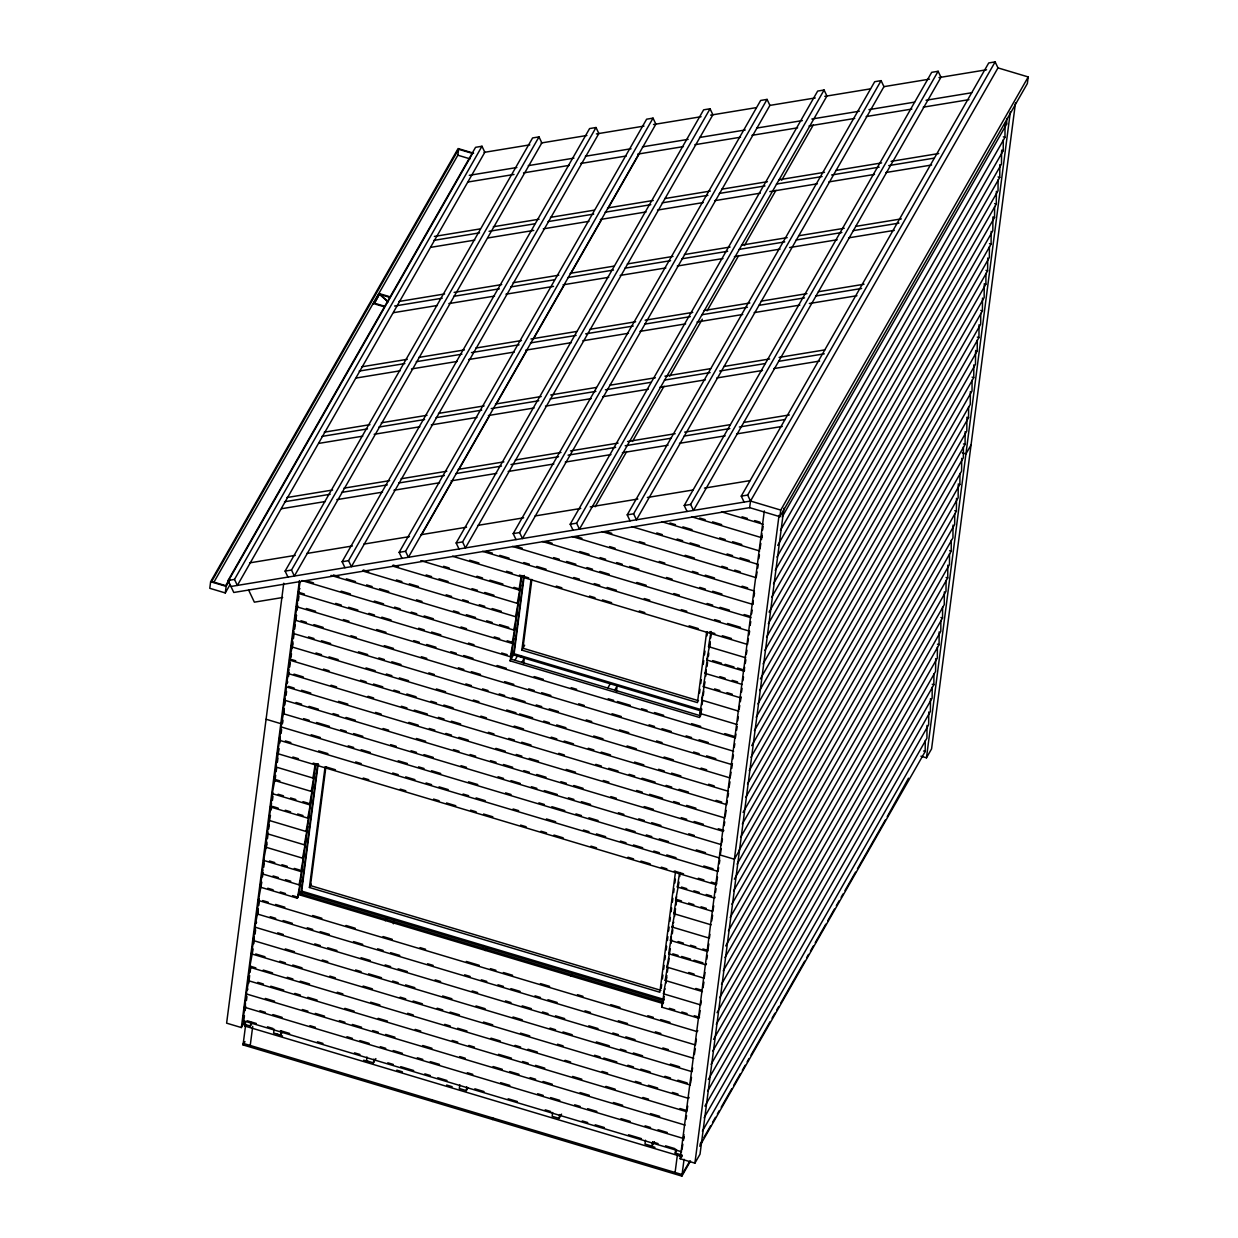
<?xml version="1.0" encoding="UTF-8"?>
<svg xmlns="http://www.w3.org/2000/svg" width="1238" height="1238" viewBox="0 0 1238 1238"><rect width="100%" height="100%" fill="white"/><g stroke="black" fill="none" stroke-linecap="round" stroke-linejoin="round"><path stroke-width="1.5" d="M699.702 1146.171L925.188 751.512L925.281 740.525M927.03 725.344L926.922 738.158L702.395 1131.145M928.763 711.989L928.655 724.803L704.128 1117.79M930.496 698.634L930.388 711.448L704.917 1106.122M932.214 687.121L932.121 698.093L707.61 1091.096M708.384 1079.428L933.854 684.753L933.947 673.766M935.696 658.585L935.588 671.398L711.076 1064.386M937.414 647.056L937.336 658.043L712.809 1051.031M713.583 1039.363L939.069 644.689L939.162 631.875M940.88 620.362L940.803 631.349L716.276 1024.337M717.05 1012.669L942.536 617.994L942.613 607.007M944.362 591.826L944.269 604.639L719.742 997.627M946.08 580.297L946.002 591.284L721.475 984.287M723.209 970.932L947.735 577.929L947.828 565.116M949.546 553.603L949.469 564.59L724.942 957.578M725.716 945.909L951.202 551.235L951.279 540.248M953.028 525.067L952.935 537.88L728.408 930.868M954.761 513.553L954.668 524.525L730.141 917.528M731.875 904.173L956.401 511.17L956.51 498.357M958.243 485.017L958.135 497.831L733.608 890.818M734.382 879.15L959.868 484.476L959.961 473.489M961.709 458.308L961.601 471.121L737.09 864.109M963.427 446.794L963.334 457.766L738.823 850.769M740.556 837.414L965.067 444.427L965.176 431.613M966.909 418.258L966.801 431.072L742.289 824.059M743.063 812.391L968.549 417.717L968.627 406.729M970.375 391.548L970.283 404.362L745.756 797.365M972.093 380.035L972.016 391.007L747.489 784.01M749.222 770.655L973.749 377.667L973.842 364.854M975.575 351.499L975.482 364.312L750.955 757.3M751.729 745.632L977.215 350.958L977.293 339.97M754.422 730.606L978.949 337.603L979.041 324.789M980.759 313.276L980.682 324.263L756.155 717.251M757.888 703.896L982.415 310.908L982.508 298.095M984.241 284.74L984.148 297.553L759.621 690.541M760.395 678.873L985.881 284.198L985.974 273.227M763.088 663.847L987.615 270.843L987.723 258.03M989.441 246.517L989.348 257.504L764.821 650.492M766.554 637.137L991.081 244.149L991.189 231.336M992.922 217.981L992.814 230.794L768.303 623.782M769.077 612.114L994.547 217.439L994.64 206.467M771.769 597.087L996.28 204.1L996.389 191.286M998.107 179.758L998.029 190.745L773.502 583.732M775.236 570.378L999.762 177.39L999.855 164.577M1001.588 151.222L1001.496 164.035L776.969 557.038M777.743 545.354L1003.229 150.68L1003.306 139.708M780.435 530.328L1004.962 137.341L1005.055 124.527M782.168 516.973L1006.695 123.986L1006.726 118.492M473.612 153.203L458.106 148.56L210.63 581.721L209.779 588.298L225.285 592.94L230.082 584.553M225.285 592.94L226.136 586.348L229.974 579.632M283.75 583.206L226.616 1023.161L241.348 1027.555L244.753 1021.582M241.348 1027.555L299.395 580.591M244.381 1016.321L243.391 1023.965L250.37 1026.054L251.995 1023.222M245.139 1010.595L245.712 1006.169M246.455 1000.443L246.95 996.636M248.683 983.282L249.426 977.556M250.091 972.372L250.664 968.023M253.821 943.696L254.378 939.41M255.059 934.133L255.616 929.877M257.55 915.021L258.092 910.797M258.788 905.473L259.33 901.264M262.502 876.798L263.044 872.651M263.756 867.234L264.282 863.118M266.232 848.123L266.758 844.037M267.47 838.575L267.996 834.505M268.708 829.011L269.234 824.972M271.199 809.9L271.71 805.892M272.437 800.336L272.964 796.359M274.913 781.224L275.44 777.278M276.167 771.676L276.678 767.746M277.405 762.113L277.916 758.213M279.881 743.001L280.392 739.132M281.134 733.438L281.63 729.6M282.372 723.89L282.868 720.067M283.61 714.372L284.106 710.535M284.833 704.902L285.344 700.987M286.071 695.416L286.582 691.454M288.531 676.459L289.058 672.389M289.754 666.988L290.296 662.841M290.992 657.502L291.487 653.71M292.214 648.031L292.772 643.775M293.452 638.545L294.01 634.227M294.69 629.074L295.248 624.695M295.99 618.969L296.486 615.162L293.081 633.407L731.906 764.604L732.463 763.614M297.151 610.117L297.724 605.63M298.373 600.631L298.962 596.082M681.968 1156.71L245 1026.085L245.495 1022.248M690.51 1160.981L681.875 1176.1L243.05 1044.918L245.728 1024.321M250.37 1026.054L250.865 1022.232M250.231 1045.476L252.707 1026.395M274.124 1029.196L273.629 1033.018L280.608 1035.092L282.233 1032.26M379.633 293.7L374.155 303.774L379.633 293.7L390.264 296.872M280.608 1035.092L281.103 1031.269M298.977 893.65L315.876 763.614M300.664 895.136L317.717 763.815M301.314 894.006L318.181 764.032M675.53 871.459L659.839 992.242L309.407 887.476L325.099 766.693M325.919 766.724L310.475 885.588L660.922 990.354M213.787 582.402L457.843 155.214L458.617 149.272L472.576 153.435L225.641 585.651L211.683 581.473L458.617 149.272M366.974 1056.973L366.479 1060.765L373.458 1062.854L375.872 1058.598M373.458 1062.854L373.938 1059.063M393.39 923.796L393.885 920.004M432.217 1101.464L432.418 1099.948M521.91 575.546L511.062 659.127L700.615 715.796L701.342 710.256M523.659 576.537L513.491 654.887L701.203 710.999M524.308 575.407L514.126 653.757L510.071 660.844L699.64 717.514L701.559 708.523M459.809 1084.72L459.313 1088.527L466.293 1090.601L467.918 1087.769M706.635 631.953L697.458 702.611L521.848 650.12L531.025 579.446M531.86 579.477L522.931 648.232L698.542 700.723M466.293 1090.601L466.788 1086.809M523.597 663.862L524.339 658.121L521.91 662.376M492.693 1119.539L492.894 1118.022M552.659 1112.482L552.163 1116.274L559.143 1118.363L561.557 1114.123M559.143 1118.363L559.638 1114.571M616.431 691.624L617.174 685.883L614.76 690.123M661.169 988.435L661.665 984.597M662.407 978.856L662.918 975.018M663.661 969.261L664.156 965.423M664.899 959.682L665.41 955.844M666.152 950.088L666.648 946.265M667.39 940.509L667.886 936.671M668.644 930.914L669.139 927.092M669.882 921.335L670.377 917.497M671.135 911.741L671.63 907.918M672.373 902.162L672.868 898.324M673.627 892.567L674.122 888.745M674.865 882.988L675.36 879.15M699.532 693.079L700.027 689.272M700.77 683.531L701.265 679.724M703.246 664.435L703.741 660.612M704.484 654.887L704.979 651.064M706.975 635.79L707.471 631.968M645.493 1140.213L644.998 1144.036L651.977 1146.125L654.407 1141.869M663.661 1000.35L664.156 996.528M665.889 983.173L666.632 977.463M667.344 972.016L667.87 967.915M668.613 962.205L669.108 958.382M671.073 943.341L671.584 939.302M672.311 933.777L672.822 929.769M674.571 916.414L675.314 910.704M676.025 905.117L676.552 901.156M679.755 876.442L680.266 872.558M702.054 704.701L702.58 700.708M703.292 695.168L703.818 691.16M705.784 676.087L706.294 672.064M707.022 666.555L707.548 662.516M708.291 656.79L708.786 652.968M709.498 647.489L710.024 643.42M710.736 637.941L711.262 633.871M651.977 1146.125L652.472 1142.303M481.984 146.254L234.508 579.415L237.356 585.419L484.816 152.259L481.984 146.254L475.562 147.322L228.086 580.467L233.781 592.476L749.655 507.657L750.507 501.05L997.983 67.904L995.135 61.9L988.729 62.952L741.253 496.113L744.1 502.102M682.215 1155.162L675.236 1153.073L675.731 1149.251M675.097 1172.494L677.325 1155.317M783.917 508.261L700.027 1154.187L694.905 1163.147L680.173 1158.737L764.31 510.923M681.875 1176.1L684.057 1159.31M694.905 1163.147L779.042 515.317M749.655 507.657L779.894 516.695L780.745 510.087L1028.221 76.942L997.983 67.904M908.506 778.222L887.213 816.693M920.933 756.186L926.457 757.826L1010.347 111.915M1015.47 102.955L931.58 748.866L926.457 757.826M1028.221 76.942L1027.354 83.55L779.894 516.695M510.892 655.753L510.319 656.744L298.281 593.358L300.107 581.984M735.976 734.103L735.372 737.894L296.547 606.713L298.977 591.532M297.553 602.983L294.814 620.068L733.639 751.249M730.172 777.959L291.348 646.762L293.777 631.581M728.439 791.299L289.615 660.117L293.019 641.857M727.31 800.862L726.691 804.654L287.881 673.472L290.311 658.291M288.872 669.743L286.148 686.827L724.957 818.009M718.241 828.702L723.797 830.373L723.224 831.363L284.4 700.166L286.535 686.889M721.491 844.703L282.666 713.521L285.111 698.34M719.758 858.058L280.933 726.876L284.353 708.616M718.644 867.621L718.025 871.413L279.2 740.231L281.336 726.954M280.206 736.502L277.467 753.571L716.291 884.768M313.524 777.062L312.951 778.052L275.734 766.926L279.154 748.681M311.79 790.417L311.218 791.407L274 780.28L276.43 765.099M310.042 803.772L309.485 804.762L272.267 793.635L275.687 775.375M308.308 817.111L307.751 818.117L270.534 806.99L272.67 793.697M271.54 803.261L268.801 820.33L306.018 831.456L306.575 830.466M304.842 843.821L304.285 844.811L267.068 833.685L270.472 815.44M303.109 857.176L302.552 858.166L265.334 847.04L267.764 831.859M301.376 870.531L300.819 871.521L263.601 860.395L267.006 842.134M299.642 883.87L299.085 884.861L261.868 873.749L263.988 860.456M262.874 870.02L260.135 887.089L297.352 898.215L299.023 893.31M697.783 1030.635L697.226 1031.625L258.402 900.444L261.806 882.183M696.39 1039.286L695.477 1044.98L256.668 913.799L259.098 898.618M693.744 1058.335L254.935 927.154L258.34 908.893M692.63 1067.899L692.011 1071.69L253.186 940.493L255.322 927.216M254.192 936.779L251.453 953.848L690.278 1085.03M689.117 1097.394L688.545 1098.385L249.72 967.203L253.14 948.942M687.724 1106.045L686.811 1111.739L247.987 980.558L250.432 965.377M683.918 1137.459L683.345 1138.449L244.52 1007.252L246.656 993.975M245.526 1003.538L242.787 1020.607L681.612 1151.789M312.951 778.052L315.086 764.774M311.218 791.407L314.622 773.146M309.485 804.762L312.889 786.501M307.751 818.117L311.156 799.856M306.018 831.456L309.423 813.211M304.285 844.811L307.689 826.566M302.552 858.166L305.956 839.906M300.819 871.521L304.223 853.261M299.085 884.861L302.49 866.615M297.352 898.215L300.757 879.97M420.812 560.644L519.001 590L521.121 576.707M392.539 566.06L517.267 603.339L520.672 585.094M362.688 570.997L515.534 616.694L518.939 598.449M330.964 575.391L513.801 630.049L517.205 611.789M301.855 580.56L512.052 643.404L515.472 625.144M510.319 656.744L513.739 638.499M510.071 660.844L512.006 651.853M745.771 657.78L708.554 646.669L710.999 631.488M744.611 670.145L744.038 671.135L706.821 660.009L710.241 641.764M742.305 684.49L705.087 673.364L707.517 658.183M741.129 696.855L740.572 697.845L703.354 686.719L706.093 669.65M738.838 711.2L701.621 700.074L705.041 681.813M737.105 724.539L699.888 713.413L702.627 696.344M715.131 897.132L714.558 898.123L677.341 886.996L679.476 873.703M713.738 905.783L712.825 911.462L675.608 900.336L679.028 882.09M711.092 924.817L673.874 913.69L676.613 896.621M709.962 934.38L709.359 938.172L672.141 927.045L675.561 908.785M707.625 951.527L670.408 940.4L672.838 925.219M706.449 963.876L705.892 964.866L668.675 953.755L671.414 936.671M705.072 972.526L704.159 978.221L666.942 967.095L670.346 948.85M702.426 991.576L665.208 980.45L667.947 963.381M701.296 1001.14L700.693 1004.931L663.475 993.805L666.88 975.544M698.959 1018.286L661.742 1007.159L664.172 991.978M662.748 1003.43L661.742 1007.159M691.825 516.834L761.385 537.617L761.989 533.826M762.593 530.034L763.212 526.243M759.946 549.084L760.859 543.389M761.463 539.598L762.082 535.791M758.817 558.632L759.436 554.841M757.083 571.987L756.17 577.682L602.07 531.613M757.702 568.196L758.306 564.404M542.337 541.486L752.704 604.376L753.323 600.585M753.927 596.793L754.53 593.002M751.59 613.94L752.193 610.148M750.151 625.391L750.754 621.6M748.417 638.746L747.504 644.441L452.504 556.249M749.021 634.955L749.64 631.163M746.375 653.989L746.994 650.198M744.038 671.135L744.642 667.344M745.261 663.553L745.864 659.761M742.908 680.699L743.527 676.907M741.485 692.15L742.088 688.359M739.148 709.297L739.751 705.505M740.355 701.714L740.958 697.907M737.709 720.748L738.312 716.957M736.579 730.312L737.198 726.52M734.242 747.458L734.846 743.667M732.819 758.909L733.422 755.118M730.466 776.056L731.085 772.264M731.689 768.473L732.292 764.666M729.043 787.507L729.956 781.812M727.913 797.071L728.517 793.279M725.267 816.105L726.18 810.41M724.137 825.669L724.756 821.877M721.8 842.815L722.404 839.024M720.377 854.266L721.29 848.572M719.247 863.83L719.851 860.023M716.601 882.864L717.514 877.169M715.471 892.428L716.075 888.636M711.695 921.026L712.608 915.331M707.935 949.623L708.832 943.929M706.805 959.187L707.409 955.38M703.029 987.785L703.942 982.09M699.253 1016.383L700.166 1010.688M694.363 1054.544L695.276 1048.849M690.587 1083.142L691.5 1077.447M685.991 1119.4L686.595 1115.608M683.345 1138.449L683.949 1134.642M681.921 1149.901L682.834 1144.206M683.438 1140.415L684.041 1136.623M373.118 304.006L379.045 293.638L387.556 301.221M287.959 577.094L285.111 571.105L532.588 137.944L538.994 136.892L541.842 142.881L294.365 576.041L291.518 570.037L538.994 136.892M299.287 589.644L299.952 588.452M298.281 593.358L298.853 592.368L304.378 594.023M296.547 606.713L297.105 605.722M293.081 633.407L293.638 632.417M291.348 646.762L291.905 645.772M344.969 567.731L342.121 561.727L589.598 128.566L596.02 127.514L598.852 133.518L351.391 566.664L348.543 560.675L596.02 127.514M290.621 656.388L291.286 655.212M289.615 660.117L290.172 659.127L295.727 660.783M287.881 673.472L288.439 672.482M287.139 683.097L287.82 681.921M284.4 700.166L284.972 699.176M282.666 713.521L283.239 712.531M282.527 720.655L280.809 723.657L266.093 719.247M281.939 723.147L282.62 721.971M280.933 726.876L281.506 725.886M279.2 740.231L279.773 739.241M275.734 766.926L276.306 765.935M401.994 558.353L399.147 552.349L646.623 119.188L653.03 118.136L655.877 124.14L408.401 557.301L405.553 551.297L653.03 118.136M274 780.28L274.573 779.29L279.881 780.884M272.267 793.635L272.84 792.645M421.23 535.389L452.814 480.112M458.555 470.069L490.124 414.792M495.865 404.749L527.45 349.472M533.191 339.429L564.76 284.152M570.501 274.109L602.086 218.832M607.827 208.789L639.396 153.512M270.534 806.99L271.107 806M267.068 833.685L267.64 832.694M265.334 847.04L265.891 846.049M263.601 860.395L264.158 859.404M261.868 873.749L262.425 872.744M459.004 548.976L456.157 542.971L703.633 109.826L710.055 108.774L712.887 114.763L465.426 547.923L462.579 541.919L710.055 108.774M258.402 900.444L258.959 899.453M256.668 913.799L257.225 912.808M255.926 923.424L256.606 922.248M254.935 927.154L255.492 926.163M253.186 940.493L253.759 939.503M249.72 967.203L250.293 966.213L255.848 967.868M302.351 882.075L303.001 880.945M249.674 975.652L246.254 993.913L685.078 1125.094M247.987 980.558L248.559 979.568M247.26 990.183L247.94 989.007M309.407 887.476L311.264 884.226M516.029 539.598L513.182 533.609L760.658 100.448L767.065 99.396L769.912 105.385L522.436 538.545L519.589 532.557L767.065 99.396M244.52 1007.252L245.093 1006.262M243.793 1016.893L244.474 1015.702M245 1026.085L245.635 1024.956L243.778 1024.399M243.05 1044.918L244.969 1041.56M519.001 590L519.558 589.009L514.002 587.338M517.267 603.339L517.824 602.349M515.534 616.694L516.091 615.704M573.039 530.235L570.192 524.231L817.668 91.07L824.09 90.018L826.922 96.022L579.461 529.168L576.614 523.179L824.09 90.018M513.801 630.049L514.358 629.059M517.484 624.076L518.134 622.946M512.052 643.404L512.625 642.414L507.1 640.758M595.138 506.791L626.707 451.53M632.448 441.471L664.032 386.21M669.773 376.151L702.302 319.203M707.084 310.831L738.668 255.57M744.409 245.511L775.978 190.25M781.72 180.191L813.304 124.93M514.931 660.287L517.36 656.047M521.848 650.12L524.649 645.215M520.842 657.084L521.492 655.954M385.281 920.747L386.906 917.915M630.065 520.858L627.217 514.853L874.693 81.708L881.1 80.64L883.947 86.645L636.471 519.805L633.624 513.801L881.1 80.64M687.075 511.48L684.227 505.491L931.703 72.33L938.125 71.278L940.957 77.267L693.497 510.427L690.649 504.423L938.125 71.278M607.781 688.049L610.21 683.794M483.238 946.714L483.872 945.584M485.11 950.583L486.72 947.766M741.253 496.113L747.659 495.061L995.135 61.9M761.385 537.617L761.943 536.627M708.554 646.669L709.126 645.679M707.827 656.295L708.507 655.119M706.821 660.009L707.393 659.018M705.087 673.364L705.66 672.373M703.354 686.719L703.927 685.728M752.704 604.376L753.277 603.386M701.621 700.074L702.194 699.083M699.888 713.413L700.46 712.423M570.966 976.256L572.59 973.424M677.341 886.996L677.913 886.006M675.608 900.336L676.18 899.345L681.488 900.939M673.874 913.69L674.447 912.7M673.147 923.316L673.828 922.14M672.141 927.045L672.714 926.055M670.408 940.4L670.981 939.41M668.675 953.755L669.247 952.749M666.942 967.095L667.499 966.104M665.208 980.45L665.765 979.459M739.488 850.274L734.366 859.234L719.634 854.839M971.056 444.953L965.934 453.928L962.251 452.829M664.481 990.075L665.146 988.899M663.475 993.805L664.032 992.814M675.236 1153.073L676.861 1150.241M680.173 1158.737L681.875 1155.75M689.752 1161.136L682.076 1174.568L243.252 1043.386M700.104 1144.191L702.023 1140.832M703.942 1137.474L710.658 1125.713M712.577 1122.355L715.456 1117.326M717.375 1113.952L719.293 1110.594M721.212 1107.236L731.766 1088.775M733.685 1085.417L740.401 1073.656M742.32 1070.297L745.199 1065.253M747.118 1061.895L749.036 1058.536M750.955 1055.178L770.144 1021.598M772.063 1018.224L774.942 1013.195M776.86 1009.837L778.779 1006.479M780.698 1003.12L804.685 961.137M806.603 957.763L808.522 954.405M810.441 951.047L813.32 946.018M815.238 942.66L825.792 924.182M827.711 920.824L834.427 909.063M836.346 905.705L839.225 900.676M841.144 897.302L843.063 893.944M844.981 890.586L855.535 872.125M857.454 868.767L885.278 820.051M484.12 152.382L529.787 144.861M541.207 142.989L586.889 135.484M596.407 133.921L643.992 126.09M653.509 124.527L701.079 116.712M710.597 115.149L756.279 107.629M769.603 105.447L815.269 97.941M824.787 96.363L870.469 88.857M883.793 86.675L929.459 79.155M938.977 77.592L986.562 69.777M469.279 175.332L516.85 167.517M528.27 165.644L573.952 158.124M585.373 156.251L631.04 148.746M642.46 146.858L688.142 139.352M699.563 137.48L745.245 129.975M756.65 128.087L802.332 120.581M811.849 119.018L859.435 111.203M868.952 109.64L914.619 102.12M926.039 100.247L971.722 92.742M468.32 181.955L514.002 174.45M523.519 172.887L569.201 165.381M580.622 163.493L626.304 155.988M637.725 154.116L683.422 146.595M694.843 144.722L740.525 137.217M751.946 135.329L797.628 127.823M809.048 125.951L854.746 118.43M866.167 116.558L911.849 109.052M923.269 107.164L968.952 99.659M434.368 236.443L480.035 228.937M493.358 226.74L539.041 219.234M550.461 217.362L594.24 210.166M607.549 207.969L653.231 200.463M664.651 198.591L710.333 191.07M721.754 189.197L767.421 181.692M778.841 179.804L824.523 172.299M835.944 170.426L881.611 162.921M891.128 161.358L938.714 153.527M433.842 240.373L479.524 232.868M489.041 231.305L534.708 223.799M548.032 221.602L593.714 214.097M605.134 212.209L650.801 204.703M662.222 202.831L707.904 195.325M719.324 193.438L764.991 185.932M776.412 184.06L822.094 176.554M831.611 174.991L879.197 167.161M888.714 165.598L934.38 158.093M430.979 247.306L474.758 240.11M488.082 237.928L533.764 230.407M543.296 228.844L588.979 221.339M600.399 219.466L646.081 211.946M657.502 210.073L703.184 202.568M714.605 200.68L760.302 193.174M769.819 191.611L817.405 183.781M828.826 181.909L874.508 174.403M885.928 172.515L931.626 165.01M398.93 301.484L444.612 293.963M454.129 292.4L501.7 284.585M513.12 282.713L558.802 275.192M570.223 273.319L613.986 266.124M627.31 263.942L672.992 256.421M684.413 254.548L730.095 247.043M741.5 245.155L787.182 237.65M798.603 235.777L844.285 228.272M855.706 226.384L901.372 218.878M394.597 306.034L442.183 298.219M453.603 296.346L499.285 288.825M510.69 286.953L554.469 279.757M567.793 277.56L613.475 270.054M624.896 268.182L670.563 260.676M681.983 258.788L727.665 251.283M739.086 249.411L784.753 241.905M796.173 240.017L841.855 232.512M853.276 230.639L898.943 223.119M393.638 312.657L437.416 305.461M448.852 303.589L494.535 296.083M505.955 294.195L553.541 286.38M563.058 284.817L608.74 277.297M620.161 275.424L665.858 267.919M677.279 266.031L722.961 258.525M734.382 256.653L780.064 249.132M789.581 247.569L837.182 239.754M848.603 237.866L894.285 230.361M361.589 366.835L407.271 359.314M418.692 357.442L464.374 349.936M475.794 348.064L521.461 340.543M530.978 338.98L576.66 331.474M589.984 329.293L635.651 321.772M645.168 320.209L692.754 312.394M704.174 310.506L749.841 303.001M761.262 301.128L806.944 293.623M818.364 291.735L864.047 284.229M359.175 371.075L404.841 363.57M416.262 361.697L461.944 354.176M471.461 352.613L519.032 344.798M530.452 342.911L576.134 335.405M585.651 333.842L633.237 326.027M644.642 324.139L690.324 316.634M701.745 314.762L747.427 307.256M758.848 305.368L804.514 297.863M815.935 295.99L861.617 288.469M356.312 378.008L400.091 370.812M411.511 368.939L457.193 361.434M468.614 359.546L514.296 352.041M525.717 350.168L571.414 342.647M582.835 340.775L628.517 333.27M639.938 331.382L685.62 323.876M697.04 322.004L742.738 314.483M754.159 312.61L799.841 305.105M809.358 303.527L856.944 295.712M324.263 432.186L369.93 424.665M381.35 422.792L427.033 415.287M438.453 413.415L484.135 405.894M495.54 404.021L541.223 396.516M550.74 394.953L596.422 387.432M609.746 385.25L655.413 377.745M664.93 376.182L710.612 368.661M723.936 366.479L769.603 358.974M779.12 357.411L824.802 349.89M321.834 436.426L367.516 428.921M378.936 427.048L424.603 419.527M436.024 417.655L481.706 410.149M491.223 408.586L538.793 400.756M550.214 398.884L595.896 391.378M605.413 389.815L651.08 382.294M664.404 380.112L710.086 372.607M719.603 371.044L765.285 363.523M778.594 361.341L824.276 353.82M318.971 443.359L362.749 436.163M374.17 434.29L419.852 426.785M431.273 424.897L476.97 417.392M488.391 415.519L534.073 407.998M545.494 406.126L591.176 398.621M602.596 396.733L648.294 389.227M659.715 387.355L705.397 379.834M716.817 377.961L762.5 370.456M773.92 368.568L819.618 361.063M286.922 497.537L332.604 490.016M344.025 488.143L389.691 480.638M401.112 478.766L446.794 471.245M458.215 469.372L503.881 461.867M515.302 459.994L560.984 452.474M570.501 450.911L618.087 443.096M627.589 441.533L675.174 433.702M684.691 432.139L730.374 424.634M743.698 422.437L789.364 414.931M284.492 501.777L330.175 494.272M341.595 492.399L387.277 484.878M398.682 483.006L444.365 475.5M455.785 473.612L501.467 466.107M510.985 464.544L558.555 456.729M568.072 455.166L615.657 447.336M625.175 445.773L670.841 438.267M684.165 436.07L729.847 428.565M739.365 427.002L785.031 419.496M281.63 508.71L325.408 501.514M336.844 499.641L382.527 492.136M393.947 490.248L439.629 482.743M451.05 480.87L496.732 473.349M508.153 471.477L553.85 463.971M565.271 462.084L610.953 454.578M622.374 452.706L668.056 445.185M679.476 443.312L725.174 435.807M736.595 433.919L782.277 426.414M249.581 562.888L295.263 555.367M306.684 553.494L352.366 545.989M363.786 544.116L409.453 536.596M420.874 534.723L466.556 527.218M477.976 525.345L523.643 517.824M535.064 515.952L580.746 508.447M590.263 506.884L637.833 499.053M647.35 497.49L693.032 489.985M704.453 488.112L750.135 480.592M228.086 580.467L234.508 579.415M285.111 571.105L291.518 570.037M342.121 561.727L348.543 560.675M399.147 552.349L405.553 551.297M456.157 542.971L462.579 541.919M513.182 533.609L519.589 532.557M570.192 524.231L576.614 523.179M627.217 514.853L633.624 513.801M684.227 505.491L690.649 504.423M230.933 586.472L750.507 501.05L780.745 510.087M282.682 597.505L254.363 602.163L248.606 590.031M1005.07 123.49L1006.695 123.986M1003.337 136.845L1004.962 137.341M1001.588 150.2L1003.229 150.68M998.122 176.91L999.762 177.39M994.656 203.605L996.28 204.1M992.922 216.959L994.547 217.439M989.456 243.654L991.081 244.149M985.99 270.364L987.615 270.843M984.256 283.719L985.881 284.198M980.79 310.413L982.415 310.908M457.843 155.214L470.053 158.866M977.324 337.123L978.949 337.603M975.59 350.478L977.215 350.958M972.124 377.172L973.749 377.667M966.909 417.237L968.549 417.717M963.443 443.931L965.067 444.427M390.187 297.507L379.54 294.334L388.067 301.933M374.232 303.14L384.863 306.312M375.934 304.3L383.022 306.42M958.243 483.981L959.868 484.476M954.777 510.69L956.401 511.17M949.577 550.74L951.202 551.235M946.111 577.45L947.735 577.929M741.98 516.788L747.412 518.413M754.638 520.579L760.07 522.204M721.522 511.836L763.119 524.278M699.718 518.026L705.211 519.666M712.531 521.863L721.677 524.603M669.959 523.009L675.484 524.649M682.85 526.862L692.057 529.616M719.696 537.865L725.22 539.52M732.587 541.718L741.794 544.472M662.021 521.786L759.652 550.972M940.911 617.499L942.536 617.994M656.774 532.928L662.33 534.584M677.124 539.01L682.664 540.666M690.061 542.878L699.3 545.649M727.046 553.943L732.587 555.599M739.984 557.812L749.238 560.566M632.169 526.738L757.904 564.327M606.311 531.721L611.82 533.361M639.334 541.594L644.843 543.234M685.202 555.305L694.363 558.044M721.893 566.261L727.387 567.917M734.722 570.099L740.231 571.755M937.429 644.209L939.069 644.689M576.459 536.658L581.984 538.313M609.591 546.562L615.116 548.217M659.297 561.418L664.821 563.073M692.429 571.337L697.953 572.977M705.304 575.175L714.512 577.929M742.119 586.193L747.644 587.833M572.219 536.549L754.437 591.037M546.592 541.594L552.117 543.25M579.802 551.529L589.025 554.284M600.105 557.595L605.645 559.251M616.71 562.563L622.25 564.219M629.631 566.431L638.854 569.186M666.539 577.465L672.079 579.121M699.764 587.385L705.289 589.04M712.67 591.253L721.909 594.008M516.695 546.531L522.25 548.202M553.68 557.595L559.236 559.251M566.633 561.464L575.871 564.234M586.967 567.546L592.522 569.201M599.904 571.414L609.158 574.184M636.889 582.464L646.143 585.234M673.874 593.528L679.43 595.184M707.161 603.479L712.701 605.134M720.098 607.347L729.352 610.102M744.146 614.528L749.686 616.184M512.439 546.422L750.971 617.731M932.229 684.258L933.854 684.753M486.813 551.467L492.368 553.123M499.765 555.351L509.035 558.121M523.844 562.547L529.4 564.203M536.812 566.416L546.066 569.186M573.859 577.496L579.415 579.152M594.225 583.578L599.78 585.249M607.193 587.462L616.447 590.232M644.24 598.527L649.795 600.198M681.271 609.607L686.827 611.263M714.62 619.573L720.176 621.228M727.588 623.457L740.541 627.326M482.541 551.359L749.238 631.086M469.666 560.21L478.889 562.965M506.543 571.244L512.068 572.9M519.449 575.097L528.672 577.852M556.326 586.116L561.851 587.771M589.505 596.051L595.045 597.691M602.411 599.904L611.634 602.658M639.288 610.922L644.828 612.578M689.071 625.809L698.294 628.564M709.359 631.875L714.883 633.531M722.265 635.728L731.472 638.483M443.606 566.292L449.162 567.963M476.955 576.258L482.511 577.929M489.923 580.142L502.891 584.011M393.096 565.07L398.605 566.71M426.12 574.943L431.613 576.583M438.964 578.78L448.125 581.52M471.972 588.638L477.481 590.294M484.816 592.476L493.977 595.23M712.701 660.612L721.568 663.259M725.112 664.326L733.979 666.973M737.523 668.025L742.831 669.619M363.245 570.006L368.769 571.662M396.392 579.926L401.917 581.566M409.283 583.779L418.49 586.533M446.113 594.782L451.638 596.437M462.687 599.734L468.212 601.389M479.261 604.701L484.785 606.341M492.151 608.554L501.359 611.293M719.835 676.613L725.143 678.207M732.231 680.327L737.554 681.906M923.563 751.017L925.188 751.512M333.378 574.943L338.918 576.614M346.3 578.811L355.538 581.581M366.618 584.893L372.158 586.549M379.54 588.746L388.778 591.516M416.479 599.796L422.019 601.451M453.418 610.845L458.958 612.501M466.339 614.698L475.578 617.468M486.658 620.78L492.198 622.435M499.579 624.633L508.818 627.403M714.558 688.901L719.866 690.495M726.954 692.615L732.277 694.209M307.953 581.226L313.493 582.881M341.146 591.145L350.369 593.9M374.34 601.064L383.548 603.819M394.613 607.131L400.153 608.787M411.217 612.098L416.742 613.739M424.123 615.951L433.346 618.706M461 626.97L466.525 628.625M494.194 636.889L499.719 638.545M513.197 653.463L701.853 709.869M335.73 603.386L341.255 605.042M348.636 607.254L357.844 610.009M368.909 613.321L374.449 614.976M381.815 617.174L391.038 619.929M418.692 628.192L424.232 629.848M431.598 632.061L440.821 634.815M468.475 643.079L474.015 644.735M501.669 652.999L507.209 654.654M306.374 608.492L315.628 611.263M343.406 619.557L348.961 621.213M376.723 629.523L385.993 632.293M413.755 640.588L419.311 642.259M426.723 644.472L435.977 647.242M450.787 651.668L456.342 653.324M463.755 655.536L473.009 658.307M497.088 665.502L506.342 668.272M534.12 676.567L543.374 679.337M571.151 687.647L576.691 689.303M608.183 698.712L613.723 700.368M617.437 701.482L630.39 705.351M641.501 708.678L647.056 710.333M654.469 712.546L663.723 715.316M691.5 723.626L700.754 726.397M724.818 733.592L734.088 736.347M210.63 581.721L226.136 586.348M300.927 620.733L306.482 622.389M313.895 624.602L323.149 627.372M350.927 635.682L356.482 637.338M384.26 645.648L393.514 648.403M421.291 656.713L426.831 658.368M458.323 667.777L463.863 669.449M471.276 671.661L480.53 674.431M504.609 681.627L513.863 684.382M528.672 688.823L534.228 690.479M541.64 692.692L550.895 695.462M578.672 703.757L584.228 705.428M611.99 713.722L621.259 716.493M649.022 724.803L654.577 726.458M661.99 728.671L671.244 731.441M686.053 735.867L691.609 737.523M699.021 739.736L708.275 742.506M308.463 636.858L314.003 638.514M321.416 640.727L330.67 643.497M358.447 651.792L367.701 654.562M378.813 657.889L384.368 659.544M391.781 661.757L401.035 664.527M428.812 672.838L434.368 674.493M465.844 683.902L471.399 685.558M482.511 688.885L488.066 690.541M499.162 693.868L504.717 695.524M512.13 697.737L525.082 701.621M536.193 704.933L541.749 706.589M549.161 708.817L558.415 711.571M586.193 719.882L591.749 721.537M619.526 729.847L628.78 732.617M656.558 740.912L662.113 742.568M693.59 751.992L699.145 753.648M706.542 755.861L715.796 758.631M315.984 652.968L321.54 654.639M328.937 656.852L338.206 659.606M365.968 667.916L375.222 670.687M386.333 673.998L391.889 675.669M399.301 677.882L408.555 680.652M436.333 688.947L445.587 691.717M473.365 700.027L478.92 701.683M506.698 709.978L515.952 712.748M519.651 713.862L532.619 717.731M543.73 721.058L549.285 722.713M556.682 724.926L565.936 727.696M593.714 736.006L602.968 738.761M627.047 745.957L636.301 748.727M664.079 757.037L673.333 759.807M701.11 768.102L706.666 769.757M323.505 669.093L329.06 670.748M360.537 680.157L366.092 681.829M373.489 684.041L382.759 686.796M393.87 690.123L399.425 691.779M406.822 693.992L416.076 696.762M430.901 701.188L436.457 702.859M443.854 705.072L453.108 707.842M480.886 716.137L486.441 717.808M514.219 726.102L523.473 728.873M551.25 737.167L556.806 738.838M564.203 741.051L573.473 743.821M588.282 748.247L593.838 749.903M601.235 752.116L610.504 754.886M634.568 762.082L643.822 764.852M658.631 769.278L664.187 770.934M671.6 773.146L680.854 775.917M708.631 784.227L714.187 785.882M293.994 674.137L303.248 676.907M331.026 685.202L336.581 686.873M368.057 696.282L373.613 697.938M401.391 706.248L406.946 707.904M414.343 710.117L427.311 713.986M438.422 717.313L443.978 718.969M451.375 721.181L460.644 723.951M488.406 732.262L493.962 733.917M508.772 738.343L514.327 740.014M521.74 742.227L530.994 744.997M558.771 753.292L564.327 754.948M595.803 764.357L601.359 766.028M608.756 768.241L618.025 771.011M629.136 774.323L634.692 775.994M642.089 778.207L655.057 782.076M666.168 785.403L671.723 787.059M679.12 789.271L688.374 792.041M716.152 800.336L721.708 802.007M288.562 686.378L294.118 688.049M301.515 690.262L310.784 693.032M338.547 701.327L347.816 704.097M375.578 712.392L381.134 714.063M408.911 722.358L418.165 725.128M429.276 728.455L434.832 730.111M445.943 733.438L451.499 735.093M458.896 737.306L468.165 740.076M495.927 748.371L505.197 751.141M516.308 754.468L521.863 756.124M529.26 758.337L538.515 761.107M566.292 769.417L575.546 772.187M603.324 780.482L608.879 782.137M636.657 790.448L642.213 792.103M649.61 794.316L662.578 798.201M673.689 801.512L679.244 803.183M686.641 805.396L695.911 808.166M296.083 702.503L301.639 704.159M309.051 706.372L318.305 709.142M333.115 713.568L338.67 715.239M346.067 717.452L355.337 720.222M383.099 728.517L388.655 730.172M416.432 738.482L425.686 741.253M453.464 749.547L459.019 751.218M470.131 754.53L475.686 756.201M490.496 760.627L496.051 762.283M503.464 764.496L512.718 767.266M523.829 770.593L529.384 772.249M536.781 774.462L546.051 777.232M560.86 781.658L566.416 783.314M573.813 785.526L583.083 788.297M610.845 796.607L616.4 798.262M644.178 806.572L653.432 809.327M681.21 817.637L686.765 819.293M694.178 821.506L703.432 824.276M303.604 718.628L309.16 720.284M316.572 722.497L329.525 726.366M340.636 729.693L346.191 731.349M353.604 733.561L362.858 736.331M390.635 744.642L396.191 746.297M411.001 750.723L416.556 752.379M423.953 754.607L433.223 757.362M460.985 765.672L466.54 767.328M498.016 776.737L503.572 778.408M510.985 780.621L520.239 783.391M531.35 786.703L536.905 788.358M544.318 790.587L557.27 794.456M568.381 797.783L573.937 799.439M581.349 801.651L590.603 804.421M618.381 812.716L623.921 814.387M638.746 818.813L644.302 820.469M651.699 822.682L660.953 825.452M688.73 833.762L694.286 835.418M311.125 734.738L320.394 737.508M348.157 745.818L353.712 747.473M361.125 749.686L370.379 752.456M398.156 760.751L407.41 763.521M418.521 766.848L424.077 768.504M431.489 770.717L440.743 773.487M468.521 781.797L477.775 784.552M505.553 792.862L511.093 794.517M538.87 802.828L544.426 804.483M551.839 806.696L564.791 810.581M575.902 813.892L581.458 815.548M588.87 817.776L598.124 820.531M625.902 828.841L635.156 831.611M646.267 834.923L651.822 836.594M659.22 838.807L668.489 841.577M696.251 849.872L705.521 852.642M285.328 740.897L290.884 742.552M318.661 750.862L327.915 753.633M355.693 761.927L361.233 763.598M392.709 773.007L398.265 774.663M405.677 776.876L414.931 779.646M426.042 782.958L431.598 784.629M439.01 786.842L448.264 789.612M463.074 794.038L468.629 795.694M476.042 797.906L485.296 800.677M513.074 808.987L518.629 810.642M546.391 818.937L555.661 821.707M583.423 830.017L588.979 831.673M596.391 833.886L605.645 836.656M620.455 841.082L626.01 842.738M633.423 844.966L642.677 847.721M653.788 851.048L659.343 852.703M666.756 854.916L676.01 857.686M703.788 865.996L713.042 868.767M292.849 757.022L298.404 758.677M313.214 763.103L318.77 764.759M326.182 766.972L335.436 769.742M363.214 778.052L368.769 779.708M400.245 789.117L405.801 790.788M433.563 799.083L439.119 800.738M446.531 802.951L455.785 805.721M470.595 810.147L476.15 811.819M483.563 814.031L492.817 816.801M520.594 825.096L526.15 826.767M540.96 831.193L546.515 832.849M553.928 835.062L563.182 837.832M590.959 846.127L596.515 847.798M627.991 857.207L633.531 858.863M640.944 861.075L650.198 863.845M661.309 867.173L666.864 868.828M674.277 871.041L683.531 873.811M698.34 878.237L703.896 879.893M711.308 882.106L716.864 883.777M681.457 887.058L686.765 888.652M693.853 890.772L699.176 892.35M706.264 894.47L711.587 896.064M688.576 903.059L693.899 904.653M700.987 906.773L706.31 908.352M278.148 794.223L283.471 795.817M290.559 797.937L295.867 799.531M302.954 801.651L308.277 803.23M272.871 806.526L278.194 808.12M285.282 810.225L290.59 811.819M297.677 813.939L303.001 815.533M678.068 941.53L683.376 943.108M690.464 945.228L695.787 946.822M702.875 948.942L708.182 950.536M672.791 953.817L678.099 955.411M681.643 956.463L690.51 959.11M694.054 960.177L702.905 962.824M688.777 972.464L694.085 974.058M269.482 860.983L274.79 862.577M281.893 864.697L287.201 866.29M294.288 868.411L299.611 869.989M695.895 988.466L701.219 990.06M273.056 875.931L278.38 877.525M285.467 879.645L290.791 881.224M664.233 999.499L301.685 891.112L301.035 892.242L663.583 1000.629M298.838 893.263L663.599 1002.3M298.172 894.44L662.918 1003.492M267.779 888.219L273.103 889.812M280.19 891.933L285.498 893.527M292.601 895.631L297.909 897.225M669.387 1008.289L674.71 1009.868M681.798 1011.988L687.121 1013.582M694.209 1015.702L699.516 1017.296M262.673 900.568L268.213 902.223M275.625 904.436L284.879 907.206M312.657 915.501L321.911 918.271M345.99 925.467L355.244 928.237M383.022 936.547L392.276 939.302M420.053 947.612L425.609 949.267M466.339 961.446L479.292 965.331M490.403 968.642L495.958 970.298M503.371 972.526L512.625 975.281M540.402 983.591L549.657 986.361M577.434 994.656L582.99 996.327M610.767 1004.622L620.021 1007.392M647.799 1015.702L653.355 1017.357M660.752 1019.57L670.006 1022.34M270.194 916.677L275.749 918.348M283.146 920.561L292.416 923.316M307.225 927.757L312.781 929.413M320.178 931.626L329.432 934.396M353.511 941.592L362.765 944.362M377.575 948.788L383.13 950.444M390.543 952.656L399.797 955.427M427.574 963.737L433.13 965.392M464.606 974.801L470.161 976.457M481.273 979.784L486.828 981.44M497.939 984.767L503.495 986.423M510.892 988.636L520.146 991.406M534.971 995.832L540.526 997.488M547.923 999.716L557.177 1002.471M584.955 1010.781L590.511 1012.436M618.288 1020.746L627.542 1023.517M655.32 1031.811L660.875 1033.467M277.714 932.802L283.27 934.458M314.746 943.867L320.302 945.538M327.699 947.751L336.968 950.505M361.032 957.701L370.286 960.471M385.111 964.897L390.666 966.569M398.063 968.781L407.317 971.551M435.095 979.846L440.651 981.517M472.127 990.926L477.682 992.582M505.46 1000.877L511.015 1002.548M522.126 1005.86L531.381 1008.63M542.492 1011.957L548.047 1013.613M555.444 1015.825L564.714 1018.595M588.777 1025.791L598.031 1028.561M612.841 1032.987L618.396 1034.643M625.809 1036.856L635.063 1039.626M662.841 1047.936L668.396 1049.592M285.235 948.912L294.489 951.682M322.267 959.992L327.822 961.647M355.6 969.958L361.156 971.613M368.553 973.826L381.521 977.695M392.632 981.022L398.187 982.678M405.584 984.891L414.854 987.661M442.616 995.971L451.885 998.741M475.949 1005.937L485.203 1008.707M512.981 1017.002L522.235 1019.772M550.012 1028.066L555.568 1029.737M562.965 1031.95L572.235 1034.72M596.298 1041.916L609.266 1045.785M620.377 1049.112L625.933 1050.768M633.33 1052.981L642.584 1055.751M670.362 1064.046L679.616 1066.816M255.724 953.972L264.994 956.742M279.803 961.168L285.359 962.824M292.756 965.036L302.026 967.807M329.788 976.101L335.343 977.772M363.121 986.067L372.375 988.837M400.153 997.147L405.708 998.803M413.105 1001.016L422.375 1003.786M437.184 1008.212L442.74 1009.868M450.137 1012.08L459.406 1014.851M483.47 1022.046L492.724 1024.816M520.502 1033.126L529.756 1035.897M557.533 1044.191L563.089 1045.847M594.565 1055.256L600.121 1056.927M603.819 1058.026L616.787 1061.91M627.898 1065.222L633.454 1066.893M640.851 1069.106L650.12 1071.876M664.93 1076.302L670.485 1077.958M677.882 1080.17L687.152 1082.94M263.245 970.081L272.515 972.851M287.324 977.277L292.88 978.949M300.277 981.161L309.546 983.931M337.309 992.226L342.864 993.882M370.642 1002.192L379.896 1004.962M407.673 1013.257L413.229 1014.928M444.705 1024.337L450.261 1025.993M457.673 1028.205L466.927 1030.975M490.991 1038.171L500.26 1040.941M515.07 1045.367L520.625 1047.023M528.022 1049.236L537.292 1052.006M565.054 1060.316L570.61 1061.972M602.086 1071.381L607.641 1073.036M635.419 1081.347L640.975 1083.002M648.387 1085.215L657.641 1087.985M672.451 1092.411L678.006 1094.082M257.814 982.338L263.369 983.993M270.782 986.206L283.734 990.075M294.845 993.402L300.401 995.058M307.813 997.271L317.067 1000.041M344.845 1008.351L354.099 1011.121M378.163 1018.317L387.432 1021.071M415.194 1029.382L420.75 1031.037M452.226 1040.446L457.781 1042.117M468.893 1045.429L474.448 1047.1M498.527 1054.296L511.48 1058.165M522.591 1061.492L528.146 1063.148M535.559 1065.361L544.813 1068.131M572.59 1076.426L581.845 1079.196M605.908 1086.391L615.162 1089.161M642.94 1097.472L648.495 1099.127M679.971 1108.536L685.527 1110.192M265.334 998.447L274.604 1001.217M302.366 1009.527L307.922 1011.183M315.334 1013.396L324.588 1016.166M339.398 1020.592L344.953 1022.248M352.366 1024.46L361.62 1027.23M372.731 1030.558L378.286 1032.213M385.699 1034.426L394.953 1037.196M422.731 1045.506L431.985 1048.261M459.747 1056.571L465.302 1058.227M493.08 1066.537L502.334 1069.307M509.746 1071.52L519.001 1074.29M530.112 1077.602L535.667 1079.257M543.08 1081.486L552.334 1084.24M580.111 1092.55L589.365 1095.321M613.429 1102.516L622.699 1105.286M650.461 1113.581L659.73 1116.351M259.903 1010.688L265.458 1012.359M272.871 1014.572L282.125 1017.342M309.902 1025.637L315.442 1027.308M346.919 1036.717L352.474 1038.373M359.887 1040.585L369.141 1043.355M380.252 1046.667L385.807 1048.338M393.22 1050.551L402.474 1053.321M417.283 1057.747L422.839 1059.403M430.251 1061.616L439.505 1064.386M467.283 1072.696L472.839 1074.352M500.601 1082.646L509.87 1085.417M537.632 1093.727L543.188 1095.382M550.601 1097.595L559.855 1100.365M574.664 1104.791L580.22 1106.447M587.632 1108.675L596.886 1111.43M620.965 1118.626L630.219 1121.396M645.029 1125.822L650.584 1127.493M657.997 1129.706L667.251 1132.476M247.058 1020.731L256.312 1023.486M267.423 1026.813L272.979 1028.469M280.392 1030.681L289.646 1033.451M317.423 1041.762L322.979 1043.417M354.455 1052.826L360.01 1054.497M387.773 1062.792L393.328 1064.448M400.741 1066.661L413.693 1070.545M424.804 1073.857L430.36 1075.528M437.772 1077.741L447.026 1080.511M474.804 1088.806L484.058 1091.576M508.137 1098.771L517.391 1101.541M545.169 1109.836L550.709 1111.507M582.2 1120.916L587.741 1122.572M595.153 1124.785L604.407 1127.555M628.486 1134.751L641.439 1138.62M652.55 1141.947L658.105 1143.602M665.518 1145.815L674.772 1148.585M276.987 1034.318L282.512 1035.974M363.647 1060.223L369.172 1061.879M396.825 1070.143L402.365 1071.799M446.609 1085.03L452.149 1086.685M649.439 1145.661L654.964 1147.317M747.659 495.061L750.507 501.05"/></g></svg>
